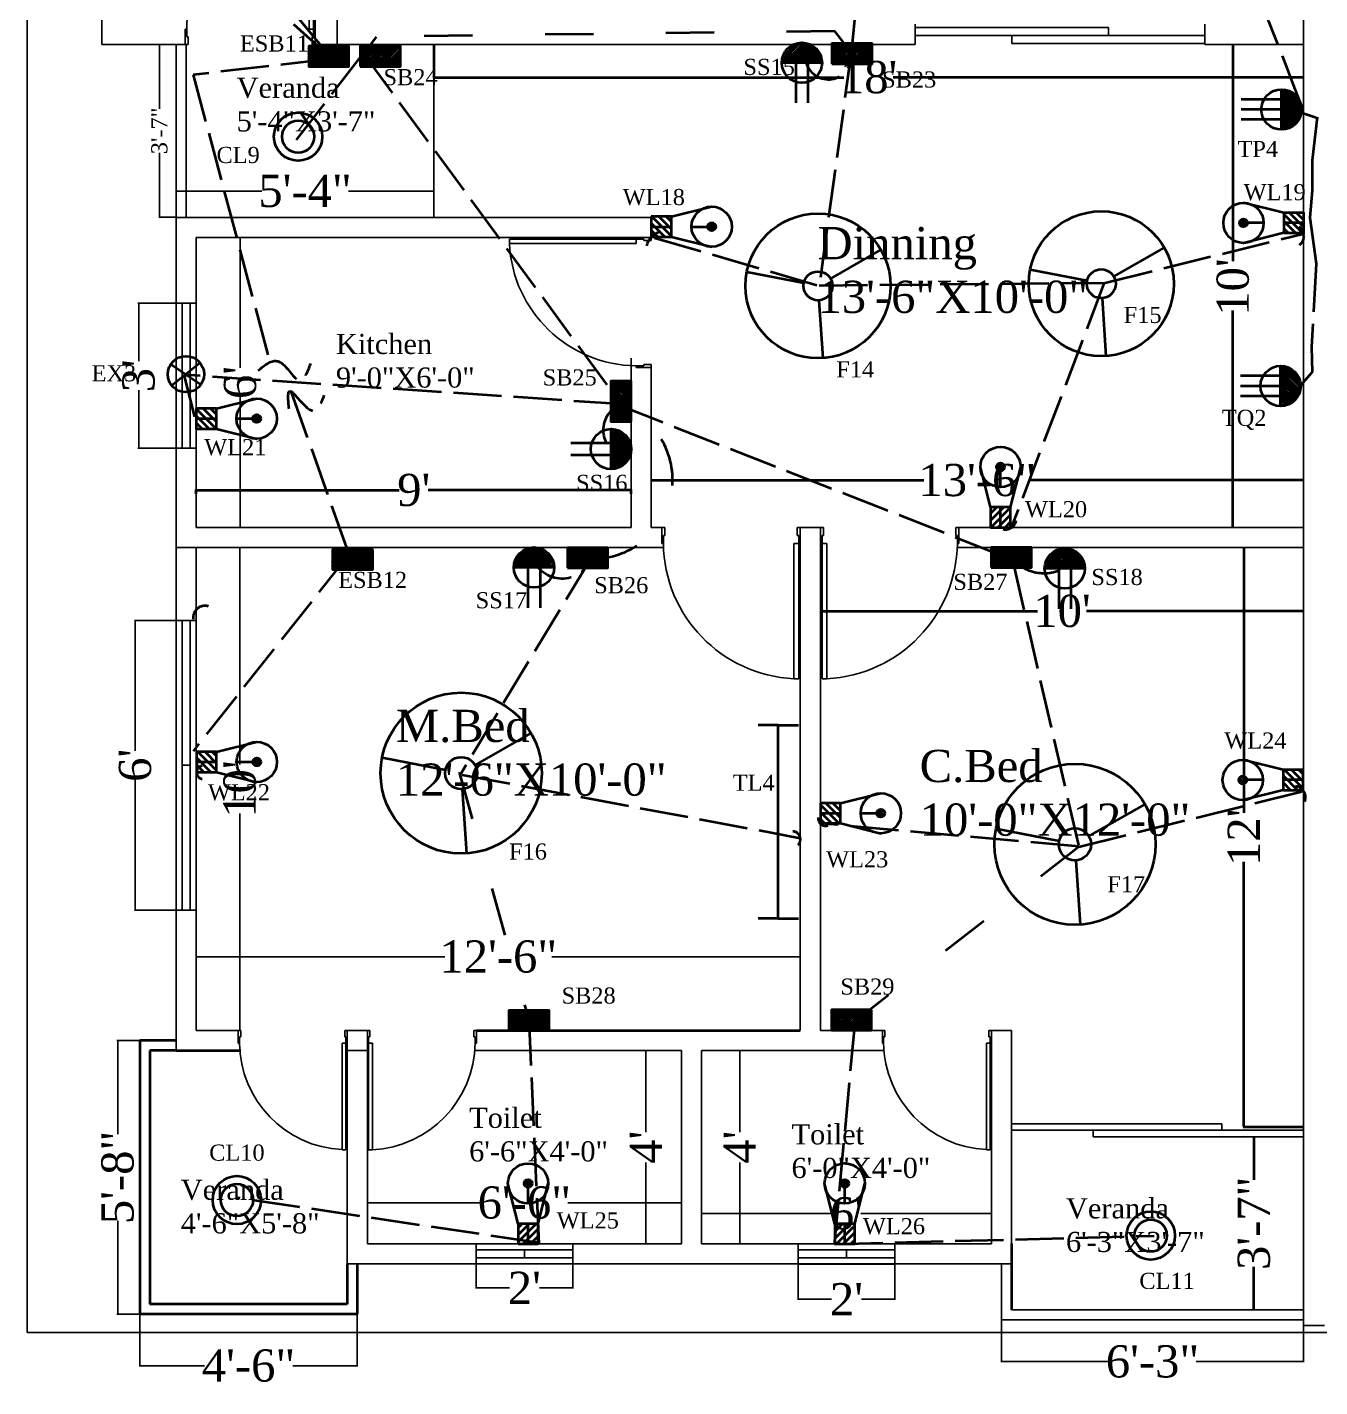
# Model space of a CAD drawing. Header units: inches. Extents: x -683 to 324, y -774 to 43.
# Drawn here: x -494.8 to -173.8, y -774.1 to -436.3 of the extents above; entities that cross this region are included whole.
import ezdxf

# ---------------------------------------------------------------- set-up
doc = ezdxf.new("R2010")
doc.units = ezdxf.units.IN
doc.header["$MEASUREMENT"] = 0
doc.linetypes.add('ACAD_ISO02W100', pattern=[15, 12, -3])
doc.linetypes.add('ACAD_ISO03W100', pattern=[30, 12, -18])
for name, color, linetype in [('Conduit', 118, 'ACAD_ISO02W100'), ('Dimention', 218, 'Continuous'), ('Door', 178, 'Continuous'), ('Emergency C', 50, 'ACAD_ISO02W100'), ('Fan', 109, 'Continuous'), ('Room Name', 10, 'Continuous'), ('SDB to SDB Conduit', 98, 'ACAD_ISO03W100'), ('sliding door', 6, 'Continuous'), ('Switch board', 182, 'Continuous'), ('Text', 38, 'Continuous'), ('veranda', 178, 'Continuous'), ('window', 78, 'Continuous')]:
    doc.layers.add(name, color=color, linetype=linetype)
doc.styles.get("Standard").update_dxf_attribs({"font": 'times.ttf', "height": 4})
doc.dimstyles.new('Copy of Horizontal', dxfattribs={"dimtxt": 0.18, "dimasz": 0.18, "dimexe": 0.18, "dimexo": 0.0625, "dimgap": 0.09, "dimtad": 0, "dimdec": 3, "dimzin": 0, "dimdsep": 46, "dimlunit": 4, "dimtxsty": 'Standard', "dimcen": 0.09, "dimadec": 0, "dimazin": 0, "dimtfac": 0.8, "dimtdec": 3, "dimtofl": 0, "dimtmove": 0, "dimatfit": 1, "dimfxl": 1, "dimtolj": 1, "dimtzin": 0, "dimarcsym": 0})
doc.dimstyles.new('Horizontal', dxfattribs={"dimtxt": 0.18, "dimasz": 0.18, "dimexe": 0.18, "dimexo": 0.0625, "dimgap": 0.09, "dimtad": 0, "dimdec": 3, "dimzin": 0, "dimdsep": 46, "dimlunit": 4, "dimtxsty": 'Standard', "dimcen": 0.09, "dimadec": 0, "dimazin": 0, "dimtfac": 0.8, "dimtdec": 3, "dimtofl": 0, "dimtmove": 0, "dimatfit": 3, "dimfxl": 1, "dimtolj": 1, "dimtzin": 0, "dimarcsym": 0})

# ---------------------------------------------------------------- blocks, each defined once
blk = doc.blocks.new('window 1')
at = {"layer": 'Door'}
for p, q in [((-0.5, 47), (-2, 47)), ((-2, 47), (-2, 5)), ((-0.5, 5), (-0.5, 47)), ((-43, 5), (-42.5, 5)), ((-43, 0), (-43, 5)), ((-42.5, 2.5), (-42.5, 5)), ((-2, 5), (0, 5)), ((-0.5, 2.5), (-0.5, 5)), ((0, 0), (0, 5)), ((-43, 0), (-42, 0)), ((-42.5, 2.5), (-42, 2.5)), ((-42, 0), (-42, 2.5)), ((-1, 2.5), (-0.5, 2.5)), ((-1, 0), (-1, 2.5)), ((-1, 0), (0, 0))]:
    blk.add_line(p, q, dxfattribs=at)
blk.add_arc((0.12, 4.43), 42.62, 92.846, 179.2373, dxfattribs=at)
blk = doc.blocks.new('A$C7D924392')
at = {"layer": 'sliding door'}
for p, q in [((0, 0), (0, 48.87)), ((0, 48.87), (1.5, 48.87)), ((1.5, 0), (1.5, 48.87)), ((0, 0), (1.5, 0))]:
    blk.add_line(p, q, dxfattribs=at)
blk = doc.blocks.new('sliding door')
at = {"layer": 'sliding door'}
for p, q in [((-3, -67.86), (-3, -18.99)), ((-3, -18.99), (-1.5, -18.99)), ((-1.5, -67.86), (-1.5, -18.99)), ((-3, -67.86), (-1.5, -67.86))]:
    blk.add_line(p, q, dxfattribs=at)
blk.add_blockref('A$C7D924392', (-1.5, -48.87), dxfattribs=at)
blk = doc.blocks.new('window 2')
at = {"layer": 'Door'}
for p, q in [((0.5, 5), (0.5, 47)), ((0.5, 47), (2, 47)), ((2, 47), (2, 5)), ((2, 5), (0, 5)), ((0, 0), (0, 5)), ((1, 0), (0, 0)), ((0.5, 2.5), (0.5, 5)), ((1, 2.5), (0.5, 2.5)), ((1, 0), (1, 2.5)), ((42.5, 2.5), (42, 2.5)), ((42, 0), (42, 2.5)), ((43, 0), (42, 0)), ((43, 5), (42.5, 5)), ((42.5, 2.5), (42.5, 5)), ((43, 0), (43, 5))]:
    blk.add_line(p, q, dxfattribs=at)
blk.add_arc((-0.12, 4.43), 42.62, 0.7627, 87.154, dxfattribs=at)
blk = doc.blocks.new('window')
at = {"layer": 'window'}
for p, q in [((-12, 5), (12, 5)), ((-12, 0), (-12, 5)), ((12, 5), (12, 0)), ((-12, 3.5), (12, 3.5)), ((0, 3.5), (0, 1.5)), ((12, 1.5), (-12, 1.5)), ((12, 0), (-12, 0))]:
    blk.add_line(p, q, dxfattribs=at)
blk = doc.blocks.new("6' sliding door")
at = {"layer": 'sliding door'}
for p, q in [((0, 0), (0, -72)), ((0, 0), (2, 0)), ((2, 0), (2, -48)), ((-2, -24), (-2, -72)), ((0, -24), (-2, -24)), ((0, -48), (2, -48)), ((0, -72), (-2, -72))]:
    blk.add_line(p, q, dxfattribs=at)
blk = doc.blocks.new('*D57')
at = {"layer": 'Defpoints', "color": 0, "lineweight": 40}
for p in [(-327.34, -732.87), (-255.34, -731), (-255.34, -732.87)]:
    blk.add_point(p, dxfattribs=at)
at = {"layer": 'Dimention', "color": 0, "lineweight": -2}
for p, q in [((-327.34, -732.81), (-327.34, -730.82)), ((-327.16, -731), (-294.94, -731)), ((-255.52, -731), (-287.74, -731)), ((-255.34, -732.81), (-255.34, -730.82))]:
    blk.add_line(p, q, dxfattribs=at)
at = {"layer": 'Dimention', "color": 0, "lineweight": 40}
for points in [[(-327.16, -730.97), (-327.16, -731.03), (-327.34, -731)], [(-255.52, -730.97), (-255.52, -731.03), (-255.34, -731)]]:
    blk.add_solid(points, dxfattribs=at)
at = {"layer": 'Dimention', "color": 0, "lineweight": 40, "insert": (-291.34, -731), "char_height": 8, "attachment_point": 5}
blk.add_mtext("\\A1;6'", dxfattribs=at)
blk = doc.blocks.new('*D58')
at = {"layer": 'Defpoints', "color": 0, "lineweight": 40}
for p in [(-321.08, -690.53), (-321.08, -738.53), (-317.86, -738.53)]:
    blk.add_point(p, dxfattribs=at)
at = {"layer": 'Dimention', "color": 0, "lineweight": -2}
for p, q in [((-321.01, -690.53), (-317.68, -690.53)), ((-317.86, -690.71), (-317.86, -710.76)), ((-317.86, -738.35), (-317.86, -718.29)), ((-321.01, -738.53), (-317.68, -738.53))]:
    blk.add_line(p, q, dxfattribs=at)
at = {"layer": 'Dimention', "color": 0, "lineweight": 40}
for points in [[(-317.89, -690.71), (-317.83, -690.71), (-317.86, -690.53)], [(-317.89, -738.35), (-317.83, -738.35), (-317.86, -738.53)]]:
    blk.add_solid(points, dxfattribs=at)
at = {"layer": 'Dimention', "color": 0, "lineweight": 40, "insert": (-317.86, -714.53), "char_height": 8, "attachment_point": 5, "rotation": 90}
blk.add_mtext("\\A1;4'", dxfattribs=at)
blk = doc.blocks.new('*D59')
at = {"layer": 'Defpoints', "color": 0, "lineweight": 40}
for p in [(-341.42, -690.53), (-341.42, -738.53), (-341.15, -738.53)]:
    blk.add_point(p, dxfattribs=at)
at = {"layer": 'Dimention', "color": 0, "lineweight": -2}
for p, q in [((-341.36, -690.53), (-340.97, -690.53)), ((-341.15, -690.71), (-341.15, -710.76)), ((-341.15, -738.35), (-341.15, -718.29)), ((-341.36, -738.53), (-340.97, -738.53))]:
    blk.add_line(p, q, dxfattribs=at)
at = {"layer": 'Dimention', "color": 0, "lineweight": 40}
for points in [[(-341.18, -690.71), (-341.12, -690.71), (-341.15, -690.53)], [(-341.18, -738.35), (-341.12, -738.35), (-341.15, -738.53)]]:
    blk.add_solid(points, dxfattribs=at)
at = {"layer": 'Dimention', "color": 0, "lineweight": 40, "insert": (-341.15, -714.53), "char_height": 8, "attachment_point": 5, "rotation": 90}
blk.add_mtext("\\A1;4'", dxfattribs=at)
blk = doc.blocks.new('*D60')
at = {"layer": 'Defpoints', "color": 0, "lineweight": 40}
for p in [(-332.34, -728.32), (-332.34, -728.32), (-410.34, -733.94)]:
    blk.add_point(p, dxfattribs=at)
at = {"layer": 'Dimention', "color": 0, "lineweight": -2}
for p, q in [((-410.34, -733.88), (-410.34, -728.14)), ((-410.16, -728.32), (-382.13, -728.32)), ((-332.52, -728.32), (-360.55, -728.32)), ((-332.34, -728.26), (-332.34, -728.14))]:
    blk.add_line(p, q, dxfattribs=at)
at = {"layer": 'Dimention', "color": 0, "lineweight": 40}
for points in [[(-410.16, -728.29), (-410.16, -728.35), (-410.34, -728.32)], [(-332.52, -728.29), (-332.52, -728.35), (-332.34, -728.32)]]:
    blk.add_solid(points, dxfattribs=at)
at = {"layer": 'Dimention', "color": 0, "lineweight": 40, "insert": (-371.34, -728.32), "char_height": 8, "attachment_point": 5}
blk.add_mtext('\\A1;6\'-6"', dxfattribs=at)
blk = doc.blocks.new('*D61')
at = {"layer": 'Defpoints', "color": 0, "lineweight": 40}
for p in [(-302.81, -667.2), (-452.81, -669.86), (-302.81, -669.86)]:
    blk.add_point(p, dxfattribs=at)
at = {"layer": 'Dimention', "color": 0, "lineweight": -2}
for p, q in [((-452.81, -669.8), (-452.81, -667.02)), ((-452.63, -667.2), (-391.12, -667.2)), ((-302.99, -667.2), (-364.51, -667.2)), ((-302.81, -669.8), (-302.81, -667.02))]:
    blk.add_line(p, q, dxfattribs=at)
at = {"layer": 'Dimention', "color": 0, "lineweight": 40}
for points in [[(-452.63, -667.17), (-452.63, -667.23), (-452.81, -667.2)], [(-302.99, -667.17), (-302.99, -667.23), (-302.81, -667.2)]]:
    blk.add_solid(points, dxfattribs=at)
at = {"layer": 'Dimention', "color": 0, "lineweight": 40, "insert": (-377.81, -667.2), "char_height": 8, "attachment_point": 5}
blk.add_mtext('\\A1;12\'-6"', dxfattribs=at)
blk = doc.blocks.new('*D62')
at = {"layer": 'Defpoints', "color": 0, "lineweight": 40}
for p in [(-439.61, -565.53), (-442.43, -685.53), (-442.03, -685.53)]:
    blk.add_point(p, dxfattribs=at)
at = {"layer": 'Dimention', "color": 0, "lineweight": -2}
for p, q in [((-439.67, -565.53), (-442.21, -565.53)), ((-442.03, -565.71), (-442.03, -619.41)), ((-442.03, -685.35), (-442.03, -631.64)), ((-442.37, -685.53), (-441.85, -685.53))]:
    blk.add_line(p, q, dxfattribs=at)
at = {"layer": 'Dimention', "color": 0, "lineweight": 40}
for points in [[(-442.06, -565.71), (-442, -565.71), (-442.03, -565.53)], [(-442.06, -685.35), (-442, -685.35), (-442.03, -685.53)]]:
    blk.add_solid(points, dxfattribs=at)
at = {"layer": 'Dimention', "color": 0, "lineweight": 40, "insert": (-442.03, -625.53), "char_height": 8, "attachment_point": 5, "rotation": 90}
blk.add_mtext("\\A1;10'", dxfattribs=at)
blk = doc.blocks.new('*D63')
at = {"layer": 'Defpoints', "color": 0, "lineweight": 40}
for p in [(-457.85, -583.64), (-468, -655.64), (-457.81, -655.64)]:
    blk.add_point(p, dxfattribs=at)
at = {"layer": 'Dimention', "color": 0, "lineweight": -2}
for p, q in [((-457.91, -583.64), (-468.18, -583.64)), ((-468, -583.82), (-468, -616.04)), ((-468, -655.46), (-468, -623.24)), ((-457.88, -655.64), (-468.18, -655.64))]:
    blk.add_line(p, q, dxfattribs=at)
at = {"layer": 'Dimention', "color": 0, "lineweight": 40}
for points in [[(-468.03, -583.82), (-467.97, -583.82), (-468, -583.64)], [(-468.03, -655.46), (-467.97, -655.46), (-468, -655.64)]]:
    blk.add_solid(points, dxfattribs=at)
at = {"layer": 'Dimention', "color": 0, "lineweight": 40, "insert": (-468, -619.64), "char_height": 8, "attachment_point": 5, "rotation": 90}
blk.add_mtext("\\A1;6'", dxfattribs=at)
blk = doc.blocks.new('*D64')
at = {"layer": 'Defpoints', "color": 0, "lineweight": 40}
for p in [(-438.92, -488.53), (-441.92, -560.53), (-438.92, -560.53)]:
    blk.add_point(p, dxfattribs=at)
at = {"layer": 'Dimention', "color": 0, "lineweight": -2}
for p, q in [((-438.98, -488.53), (-442.1, -488.53)), ((-441.92, -488.71), (-441.92, -520.92)), ((-441.92, -560.35), (-441.92, -528.13)), ((-438.98, -560.53), (-442.1, -560.53))]:
    blk.add_line(p, q, dxfattribs=at)
at = {"layer": 'Dimention', "color": 0, "lineweight": 40}
for points in [[(-441.95, -488.71), (-441.89, -488.71), (-441.92, -488.53)], [(-441.95, -560.35), (-441.89, -560.35), (-441.92, -560.53)]]:
    blk.add_solid(points, dxfattribs=at)
at = {"layer": 'Dimention', "color": 0, "lineweight": 40, "insert": (-441.92, -524.53), "char_height": 8, "attachment_point": 5, "rotation": 90}
blk.add_mtext("\\A1;6'", dxfattribs=at)
blk = doc.blocks.new('*D65')
at = {"layer": 'Defpoints', "color": 0, "lineweight": 40}
for p in [(-457.81, -504.85), (-467.13, -540.85), (-457.81, -540.85)]:
    blk.add_point(p, dxfattribs=at)
at = {"layer": 'Dimention', "color": 0, "lineweight": -2}
for p, q in [((-457.88, -504.85), (-467.31, -504.85)), ((-467.13, -505.03), (-467.13, -519.24)), ((-467.13, -540.67), (-467.13, -526.47)), ((-457.88, -540.85), (-467.31, -540.85))]:
    blk.add_line(p, q, dxfattribs=at)
at = {"layer": 'Dimention', "color": 0, "lineweight": 40}
for points in [[(-467.16, -505.03), (-467.1, -505.03), (-467.13, -504.85)], [(-467.16, -540.67), (-467.1, -540.67), (-467.13, -540.85)]]:
    blk.add_solid(points, dxfattribs=at)
at = {"layer": 'Dimention', "color": 0, "lineweight": 40, "insert": (-467.13, -522.85), "char_height": 8, "attachment_point": 5, "rotation": 90}
blk.add_mtext("\\A1;3'", dxfattribs=at)
blk = doc.blocks.new('*D72')
at = {"layer": 'Defpoints', "color": 0, "lineweight": 40}
for p in [(-252.84, -757.42), (-177.81, -757.42), (-177.81, -767.79)]:
    blk.add_point(p, dxfattribs=at)
at = {"layer": 'Dimention', "color": 0, "lineweight": -2}
for p, q in [((-252.84, -757.49), (-252.84, -767.97)), ((-177.81, -757.49), (-177.81, -767.97)), ((-252.66, -767.79), (-226.12, -767.79)), ((-177.99, -767.79), (-204.53, -767.79))]:
    blk.add_line(p, q, dxfattribs=at)
at = {"layer": 'Dimention', "color": 0, "lineweight": 40}
for points in [[(-252.66, -767.76), (-252.66, -767.82), (-252.84, -767.79)], [(-177.99, -767.76), (-177.99, -767.82), (-177.81, -767.79)]]:
    blk.add_solid(points, dxfattribs=at)
at = {"layer": 'Dimention', "color": 0, "lineweight": 40, "insert": (-215.33, -767.79), "char_height": 8, "attachment_point": 5}
blk.add_mtext('\\A1;6\'-3"', dxfattribs=at)
blk = doc.blocks.new('*D75')
at = {"layer": 'Defpoints', "color": 0, "lineweight": 40}
for p in [(-393.81, -476.98), (-457.81, -483.53), (-393.81, -483.53)]:
    blk.add_point(p, dxfattribs=at)
at = {"layer": 'Dimention', "color": 0, "lineweight": -2}
for p, q in [((-457.81, -483.46), (-457.81, -476.8)), ((-457.63, -476.98), (-436.58, -476.98)), ((-393.99, -476.98), (-415.05, -476.98)), ((-393.81, -483.46), (-393.81, -476.8))]:
    blk.add_line(p, q, dxfattribs=at)
at = {"layer": 'Dimention', "color": 0, "lineweight": 40}
for points in [[(-457.63, -476.95), (-457.63, -477.01), (-457.81, -476.98)], [(-393.99, -476.95), (-393.99, -477.01), (-393.81, -476.98)]]:
    blk.add_solid(points, dxfattribs=at)
at = {"layer": 'Dimention', "color": 0, "lineweight": 40, "insert": (-425.81, -476.98), "char_height": 8, "attachment_point": 5}
blk.add_mtext('\\A1;5\'-4"', dxfattribs=at)
blk = doc.blocks.new('*D79')
at = {"layer": 'Defpoints', "color": 0, "lineweight": 40}
for p in [(-466.84, -688.03), (-472.34, -756.03), (-466.84, -756.03)]:
    blk.add_point(p, dxfattribs=at)
at = {"layer": 'Dimention', "color": 0, "lineweight": -2}
for p, q in [((-466.9, -688.03), (-472.52, -688.03)), ((-472.34, -688.21), (-472.34, -711.26)), ((-472.34, -755.85), (-472.34, -732.79)), ((-466.9, -756.03), (-472.52, -756.03))]:
    blk.add_line(p, q, dxfattribs=at)
at = {"layer": 'Dimention', "color": 0, "lineweight": 40}
for points in [[(-472.37, -688.21), (-472.31, -688.21), (-472.34, -688.03)], [(-472.37, -755.85), (-472.31, -755.85), (-472.34, -756.03)]]:
    blk.add_solid(points, dxfattribs=at)
at = {"layer": 'Dimention', "color": 0, "lineweight": 40, "insert": (-472.34, -722.03), "char_height": 8, "attachment_point": 5, "rotation": 90}
blk.add_mtext('\\A1;5\'-8"', dxfattribs=at)
blk = doc.blocks.new('*D80')
at = {"layer": 'Defpoints', "color": 0, "lineweight": 40}
for p in [(-466.84, -756.03), (-412.84, -756.03), (-412.84, -768.81)]:
    blk.add_point(p, dxfattribs=at)
at = {"layer": 'Dimention', "color": 0, "lineweight": -2}
for p, q in [((-466.84, -756.09), (-466.84, -768.99)), ((-412.84, -756.09), (-412.84, -768.99)), ((-466.66, -768.81), (-450.79, -768.81)), ((-413.02, -768.81), (-428.88, -768.81))]:
    blk.add_line(p, q, dxfattribs=at)
at = {"layer": 'Dimention', "color": 0, "lineweight": 40}
for points in [[(-466.66, -768.78), (-466.66, -768.84), (-466.84, -768.81)], [(-413.02, -768.78), (-413.02, -768.84), (-412.84, -768.81)]]:
    blk.add_solid(points, dxfattribs=at)
at = {"layer": 'Dimention', "color": 0, "lineweight": 40, "insert": (-439.84, -768.81), "char_height": 8, "attachment_point": 5}
blk.add_mtext('\\A1;4\'-6"', dxfattribs=at)
blk = doc.blocks.new('*D81')
at = {"layer": 'Defpoints', "color": 0, "lineweight": 40}
for p in [(-383.34, -743.53), (-359.34, -743.53), (-359.34, -749.46)]:
    blk.add_point(p, dxfattribs=at)
at = {"layer": 'Dimention', "color": 0, "lineweight": -2}
for p, q in [((-383.34, -743.59), (-383.34, -749.64)), ((-359.34, -743.59), (-359.34, -749.64)), ((-383.16, -749.46), (-375.07, -749.46)), ((-359.52, -749.46), (-367.61, -749.46))]:
    blk.add_line(p, q, dxfattribs=at)
at = {"layer": 'Dimention', "color": 0, "lineweight": 40}
for points in [[(-383.16, -749.43), (-383.16, -749.49), (-383.34, -749.46)], [(-359.52, -749.43), (-359.52, -749.49), (-359.34, -749.46)]]:
    blk.add_solid(points, dxfattribs=at)
at = {"layer": 'Dimention', "color": 0, "lineweight": 40, "insert": (-371.34, -749.46), "char_height": 8, "attachment_point": 5}
blk.add_mtext("\\A1;2'", dxfattribs=at)
blk = doc.blocks.new('*D82')
at = {"layer": 'Defpoints', "color": 0, "lineweight": 40}
for p in [(-303.34, -743.53), (-279.34, -743.54), (-279.34, -752.29)]:
    blk.add_point(p, dxfattribs=at)
at = {"layer": 'Dimention', "color": 0, "lineweight": -2}
for p, q in [((-303.34, -743.59), (-303.34, -752.47)), ((-279.34, -743.61), (-279.34, -752.47)), ((-303.16, -752.29), (-295.07, -752.29)), ((-279.52, -752.29), (-287.61, -752.29))]:
    blk.add_line(p, q, dxfattribs=at)
at = {"layer": 'Dimention', "color": 0, "lineweight": 40}
for points in [[(-303.16, -752.26), (-303.16, -752.32), (-303.34, -752.29)], [(-279.52, -752.26), (-279.52, -752.32), (-279.34, -752.29)]]:
    blk.add_solid(points, dxfattribs=at)
at = {"layer": 'Dimention', "color": 0, "lineweight": 40, "insert": (-291.34, -752.29), "char_height": 8, "attachment_point": 5}
blk.add_mtext("\\A1;2'", dxfattribs=at)
blk = doc.blocks.new('*D85')
at = {"layer": 'Defpoints', "color": 0, "lineweight": 40}
for p in [(-457.81, -440.53), (-461.98, -483.46), (-457.81, -483.46)]:
    blk.add_point(p, dxfattribs=at)
at = {"layer": 'Dimention', "color": 0, "lineweight": -2}
for p, q in [((-457.88, -440.53), (-462.16, -440.53)), ((-461.98, -440.71), (-461.98, -456.55)), ((-461.98, -483.28), (-461.98, -467.44)), ((-457.88, -483.46), (-462.16, -483.46))]:
    blk.add_line(p, q, dxfattribs=at)
at = {"layer": 'Dimention', "color": 0, "lineweight": 40}
for points in [[(-462.01, -440.71), (-461.95, -440.71), (-461.98, -440.53)], [(-462.01, -483.28), (-461.95, -483.28), (-461.98, -483.46)]]:
    blk.add_solid(points, dxfattribs=at)
at = {"layer": 'Dimention', "color": 0, "lineweight": 40, "insert": (-461.98, -462), "char_height": 4, "attachment_point": 5, "rotation": 90}
blk.add_mtext('\\A1;3\'-7"', dxfattribs=at)
blk = doc.blocks.new('Fan')
at = {"layer": 'Fan', "lineweight": 40}
for p, q in [((1.74, 0.99), (8.69, 4.96)), ((-1.96, 0.38), (-9.82, 1.9)), ((0.13, -2), (0.65, -9.98))]:
    blk.add_line(p, q, dxfattribs=at)
for radius in [10, 2]:
    blk.add_circle((0, 0), radius, dxfattribs=at)
blk = doc.blocks.new('CL')
at = {"layer": 'Switch board', "lineweight": 40}
for radius in [6, 4]:
    blk.add_circle((0, 0), radius, dxfattribs=at)
blk = doc.blocks.new('WL')
at = {"layer": 'Switch board', "lineweight": 40}
h = blk.add_hatch(dxfattribs=at)
h.set_pattern_fill('ANSI31', color=256, scale=5, style=0)
h.set_pattern_definition([(45, (-235.11827, 115.6762), (-0.4419417, 0.4419417), [])])
h.paths.add_polyline_path([(1, 15, 1), (-1, 15, 1)])
h = blk.add_hatch(dxfattribs=at)
h.set_pattern_fill('ANSI31', color=256, scale=10, style=0)
h.set_pattern_definition([(45, (-235.1183, 115.6762), (-0.8838835, 0.8838835), [])])
h.paths.add_polyline_path([(0, 5), (-2.5, 5), (-2.5, 0), (0, 0)])
h.paths.add_polyline_path([(0, 0), (2.5, 0), (2.5, 5), (0, 5)])
for p, q in [((-2.5, 5), (-5, 15)), ((0, 10), (0, 15)), ((2.5, 5), (5, 15)), ((0, 0), (0, 5))]:
    blk.add_line(p, q, dxfattribs=at)
blk.add_lwpolyline([(-2.5, 0), (2.5, 0), (2.5, 5), (-2.5, 5)], close=True, dxfattribs=at)
for radius in [5, 1]:
    blk.add_circle((0, 15), radius, dxfattribs=at)
blk = doc.blocks.new('TL')
at = {"layer": 'Switch board', "lineweight": 40}
for p, q in [((-24, 0), (-24, 5)), ((24, 0), (24, 5)), ((-24, 0), (24, 0)), ((-24, 0), (-24, -5)), ((24, 0), (24, -5))]:
    blk.add_line(p, q, dxfattribs=at)
blk = doc.blocks.new('SB')
at = {"layer": 'Switch board', "lineweight": 40}
h = blk.add_hatch(dxfattribs=at)
h.set_pattern_fill('ANSI31', color=256, scale=5, style=0)
h.set_pattern_definition([(45, (-224.795, 3.29954), (-0.4419417, 0.4419417), [])])
h.paths.add_polyline_path([(5, 0), (5, 5), (-5, 5), (-5, 0)])
blk.add_lwpolyline([(-5, 0), (5, 0), (5, 5), (-5, 5)], close=True, dxfattribs=at)
blk = doc.blocks.new('2 pin')
at = {"layer": 'Switch board', "lineweight": 40}
h = blk.add_hatch(dxfattribs=at)
h.set_pattern_fill('ANSI31', color=256, scale=5, style=0)
h.set_pattern_definition([(45, (-254.6713, 8.2058), (-0.4419417, 0.4419417), [])])
h.paths.add_polyline_path([(5, 5), (-5, 5, 1)])
for p, q in [((-1.5, 5), (-1.5, 15)), ((1.5, 5), (1.5, 15)), ((-5, 5), (5, 5))]:
    blk.add_line(p, q, dxfattribs=at)
blk.add_circle((0, 5), 5, dxfattribs=at)
blk = doc.blocks.new('EXF')
at = {"layer": 'Switch board', "lineweight": 40}
for p, q in [((-4.96, 3.37), (4.96, -3.37)), ((4.69, 3.74), (-4.69, -3.74))]:
    blk.add_line(p, q, dxfattribs=at)
blk.add_circle((0, 0), 6, dxfattribs=at)
blk = doc.blocks.new('ESB')
at = {"layer": 'Switch board', "lineweight": 40}
h = blk.add_hatch(dxfattribs=at)
h.set_pattern_fill('ANSI33', color=256, style=0)
h.set_pattern_definition([(45, (320.91762, 69.20733), (-0.1767767, 0.1767767), []), (45, (321.0944, 69.20733), (-0.1767767, 0.1767767), [0.125, -0.0625])])
h.paths.add_polyline_path([(0.01, -5.06), (5.01, -5.06), (5.01, 4.94), (0.01, 4.94)])
blk.add_line((4.99, -0.12), (0.05, -0.09), dxfattribs=at)
at = {"layer": 'Switch board', "lineweight": 40, "rotation": 90}
blk.add_blockref('SB', (5.01, -0.06), dxfattribs=at)
blk = doc.blocks.new('3 pin')
at = {"layer": 'Switch board', "lineweight": 40}
h = blk.add_hatch(dxfattribs=at)
h.set_pattern_fill('ANSI31', color=256, scale=5, style=0)
h.set_pattern_definition([(45, (-257.0965, 5.305), (-0.4419417, 0.4419417), [])])
h.paths.add_polyline_path([(5, 5), (-5, 5, 1)])
for p, q in [((-2.5, 5), (-2.5, 15)), ((0, 5), (0, 15)), ((2.5, 5), (2.5, 15)), ((-5, 5), (5, 5))]:
    blk.add_line(p, q, dxfattribs=at)
blk.add_circle((0, 5), 5, dxfattribs=at)

msp = doc.modelspace()

# ---------------------------------------------------------------- linework, layer by layer
for p, q in [((-494.8144, 43.4733), (-494.8144, -760.5267)), ((-476.3144, -360.5896), (-476.3144, -440.5267)), ((-417.8144, -360.5896), (-417.8144, -440.5267)), ((-423.3144, -365.4646), (-423.3144, -440.5267)), ((-274.297, -435.5267), (-274.297, -440.5267)), ((-202.3006, -435.5267), (-202.3006, -440.5267)), ((-461.8144, -440.5267), (-476.3144, -440.5267)), ((-461.8144, -440.5267), (-454.8144, -440.5267)), ((-423.3144, -440.5267), (-274.297, -440.5267)), ((-202.3006, -440.5267), (-177.8144, -440.5267)), ((-457.8144, -483.5267), (-339.8144, -483.5267)), ((-457.8144, -483.5267), (-457.8144, -560.5267)), ((-339.8144, -488.5267), (-339.8144, -483.5267)), ((-452.8144, -560.5267), (-452.8144, -488.5267)), ((-452.8144, -488.5267), (-344.8144, -488.5267)), ((-344.8144, -488.5267), (-339.8144, -488.5267)), ((-344.8144, -521.6106), (-344.8144, -518.5019)), ((-344.8144, -560.5267), (-344.8144, -521.6106)), ((-339.8144, -521.2767), (-339.8144, -520.7767)), ((-339.8144, -560.5267), (-339.8144, -521.2767)), ((-457.8144, -565.5267), (-457.8144, -560.5267)), ((-452.8144, -560.5267), (-344.8144, -560.5267)), ((-339.8144, -560.5267), (-336.4249, -560.5267)), ((-303.6146, -560.5267), (-297.0141, -560.5267)), ((-302.8144, -565.5267), (-302.8144, -560.5267)), ((-297.8144, -565.5267), (-297.8144, -560.5267)), ((-264.2039, -560.5267), (-177.8144, -560.5267)), ((-457.8144, -565.5267), (-336.7971, -565.5267)), ((-457.8144, -690.5267), (-457.8144, -565.5267)), ((-452.8144, -685.5267), (-452.8144, -565.5267)), ((-302.8144, -685.5267), (-302.8144, -565.5267)), ((-297.8144, -685.5267), (-297.8144, -565.5267)), ((-263.8317, -565.5267), (-177.8144, -565.5267)), ((-452.8144, -685.5267), (-441.7977, -685.5267)), ((-415.9677, -685.5267), (-410.3377, -685.5267)), ((-415.3377, -690.5267), (-415.3377, -685.5267)), ((-410.3377, -685.5267), (-410.3377, -738.5267)), ((-297.8144, -685.5267), (-282.4277, -685.5267)), ((-255.3377, -685.5267), (-255.3377, -738.5267)), ((-255.3377, -685.5267), (-250.3377, -685.5267)), ((-250.3377, -685.5267), (-250.3377, -738.4718)), ((-415.3377, -690.5267), (-415.3377, -743.5267)), ((-415.3377, -690.5267), (-410.3377, -690.5267)), ((-383.6493, -690.5267), (-332.3377, -690.5267)), ((-332.3377, -690.5267), (-332.3377, -738.5267)), ((-327.3377, -690.5267), (-327.3377, -738.5267)), ((-327.3377, -690.5267), (-282.0242, -690.5267)), ((-410.3377, -738.5267), (-332.3377, -738.5267)), ((-327.3377, -738.5267), (-255.3377, -738.5267)), ((-415.3377, -743.5267), (-250.3377, -743.5267)), ((-178.0074, -758.8289), (-172.6388, -758.8289)), ((-494.8144, -760.5267), (141.1856, -760.5267))]:
    msp.add_line(p, q)
at = {"color": 1}
msp.add_line((-177.8144, -757.4861), (-177.8762, -292.5267), dxfattribs=at)
at = {"lineweight": 40}
for p, q in [((-457.8144, -690.5267), (-441.7977, -690.5267)), ((-250.3377, -738.4718), (-250.3377, -743.5267))]:
    msp.add_line(p, q, dxfattribs=at)
at = {"layer": 'Conduit', "lineweight": 40}
for p, q in [((-275.8937, -296.6705), (-290.086, -441.9526)), ((-408.1359, -438.6099), (-411.7891, -443.6265)), ((-290.3196, -442.2583), (-294.2012, -437.2417)), ((-290.086, -441.9526), (-298.0867, -500.3908)), ((-411.8848, -443.3917), (-428.0454, -464.2784)), ((-411.2765, -442.8635), (-347.5735, -529.5861)), ((-174.7188, -458.7388), (-182.0585, -456.328)), ((-174.4468, -458.6325), (-175.6739, -469.2576)), ((-175.6739, -469.2576), (-175.6739, -476.8178)), ((-176.2875, -483.5606), (-174.6513, -495.003)), ((-298.7178, -500.3908), (-339.7848, -488.422)), ((-227.097, -499.7606), (-177.5619, -487.4717)), ((-174.6513, -495.003), (-175.8784, -515.6403)), ((-298.0867, -500.3908), (-227.097, -499.7606)), ((-227.4055, -499.9533), (-250.4118, -560.5795)), ((-347.0582, -529.9301), (-455.9383, -522.6392)), ((-455.9383, -522.6392), (-453.2267, -533.0548)), ((-175.6739, -521.9745), (-181.605, -528.7173)), ((-348.1038, -530.0361), (-249.6212, -568.6957)), ((-354.788, -568.1734), (-387.1493, -621.776)), ((-249.9627, -569.32), (-233.6397, -639.8344)), ((-386.7787, -621.9684), (-302.8185, -637.7147)), ((-233.6042, -639.8861), (-177.8995, -626.06)), ((-233.6397, -639.8344), (-297.8347, -634.0578)), ((-370.2202, -682.2462), (-367.7794, -738.5495)), ((-289.2798, -683.6286), (-294.3641, -738.6735)), ((-367.739, -738.3039), (-442.8822, -727.0601)), ((-294.3462, -738.5897), (-214.9478, -736.5444))]:
    msp.add_line(p, q, dxfattribs=at)
for centre, radius, start, end in [((-813.6139, -689.9159), 677.0435, 20.3369402, 31.953136), ((-295.8454, -443.5067), 5.7139, 178.505748, 338.903021), ((-180.4511, -488.1174), 2.7417, 305.832406, 56.582868), ((-336.418, -491.6902), 4.7201, 104.500393, 166.69833), ((-344.8011, -536.3793), 6.9626, 110.130253, 234.349751), ((-251.8861, -558.3003), 2.7604, 259.127604, 348.455847), ((-361.9282, -565.2704), 7.9347, 199.474007, 336.913207), ((-242.2786, -561.4172), 10.4851, 224.53457, 309.932197), ((-450.6751, -582.9639), 2.9363, 72.159431, 187.242588), ((-451.0852, -621.3998), 1.6624, 98.362774, 259.430878), ((-180.1289, -627.661), 2.8193, 339.772164, 84.418734), ((-296.5133, -632.7743), 1.8995, 174.586802, 289.416343), ((-304.7217, -638.0173), 1.9504, 313.960632, 87.276614)]:
    msp.add_arc(centre, radius, start, end, dxfattribs=at)
at = {"layer": 'Dimention', "lineweight": 40}
for p, q in [((-393.8144, -440.5892), (-393.8144, -448.8911)), ((-195.3569, -440.7067), (-195.3569, -494.4093)), ((-393.6344, -448.7111), (-291.963, -448.7111)), ((-178.0569, -448.7111), (-279.7282, -448.7111)), ((-195.3569, -560.3467), (-195.3569, -506.6441)), ((-339.6344, -548.8109), (-272.1526, -548.8109)), ((-178.0569, -548.8109), (-245.5386, -548.8109)), ((-452.8144, -552.2092), (-452.8144, -551.095)), ((-452.6344, -551.275), (-402.4372, -551.275)), ((-344.9944, -551.275), (-395.1916, -551.275)), ((-344.8144, -552.2092), (-344.8144, -551.095)), ((-192.6769, -565.7067), (-192.6769, -631.4093)), ((-297.6344, -581.3313), (-243.9318, -581.3313)), ((-177.9944, -581.3313), (-231.697, -581.3313)), ((-192.6769, -709.3467), (-192.6769, -643.6441)), ((-177.8769, -709.5267), (-192.8569, -709.5267)), ((-190.1321, -712.1036), (-190.1321, -722.6169)), ((-412.8377, -743.5267), (-412.8377, -756.0267)), ((-412.8377, -743.5267), (-412.8377, -756.0267)), ((-190.1321, -754.7436), (-190.1321, -744.2302))]:
    msp.add_line(p, q, dxfattribs=at)
for points in [[(-195.3869, -440.7067), (-195.3269, -440.7067), (-195.3569, -440.5267)], [(-393.6344, -448.6811), (-393.6344, -448.7411), (-393.8144, -448.7111)], [(-178.0569, -448.6811), (-178.0569, -448.7411), (-177.8769, -448.7111)], [(-339.6344, -548.7809), (-339.6344, -548.8409), (-339.8144, -548.8109)], [(-178.0569, -548.7809), (-178.0569, -548.8409), (-177.8769, -548.8109)], [(-452.6344, -551.245), (-452.6344, -551.305), (-452.8144, -551.275)], [(-344.9944, -551.245), (-344.9944, -551.305), (-344.8144, -551.275)], [(-195.3869, -560.3467), (-195.3269, -560.3467), (-195.3569, -560.5267)], [(-204.2586, -565.7067), (-204.1986, -565.7067), (-204.2286, -565.5267)], [(-192.7069, -565.7067), (-192.6469, -565.7067), (-192.6769, -565.5267)], [(-297.6344, -581.3013), (-297.6344, -581.3613), (-297.8144, -581.3313)], [(-177.9944, -581.3013), (-177.9944, -581.3613), (-177.8144, -581.3313)], [(-192.7069, -709.3467), (-192.6469, -709.3467), (-192.6769, -709.5267)], [(-190.1621, -712.1036), (-190.1021, -712.1036), (-190.1321, -711.9236)], [(-190.1621, -754.7436), (-190.1021, -754.7436), (-190.1321, -754.9236)]]:
    msp.add_solid(points, dxfattribs=at)
at = {"layer": 'Emergency C', "lineweight": 40}
for p, q in [((-465.4433, -387.2979), (-419.6341, -443.5941)), ((-419.6341, -443.5941), (-470.7183, -398.1135)), ((-419.8833, -444.2208), (-453.6084, -448.0866)), ((-453.6084, -448.0866), (-434.5344, -519.6032)), ((-429.2829, -526.9208), (-414.9083, -567.2352)), ((-414.9083, -567.2352), (-453.6092, -616.1094))]:
    msp.add_line(p, q, dxfattribs=at)
for points in [[(-437.4489, -521.5357), (-432.4791, -519.2694), (-426.9691, -524.0178), (-424.3761, -519.809)], [(-429.7781, -531.0325), (-429.67, -526.7158), (-423.7279, -531.5721), (-421.0269, -527.6871)]]:
    msp.add_spline(points, degree=3, dxfattribs=at)
at = {"layer": 'SDB to SDB Conduit', "lineweight": 40}
for p, q in [((-294.2012, -437.2417), (-408.1359, -438.6099)), ((-175.6739, -476.8178), (-176.2875, -483.5606)), ((-175.8784, -515.6403), (-175.6739, -521.9745)), ((-387.544, -621.3819), (-370.1794, -683.2614)), ((-233.6042, -639.8861), (-289.4414, -683.432))]:
    msp.add_line(p, q, dxfattribs=at)
msp.add_arc((-354.0376, -548.7293), 19.5114, 267.806147, 69.363777, dxfattribs=at)
at = {"layer": 'sliding door', "color": 0, "lineweight": 40}
msp.add_line((-383.2477, -685.5505), (-302.8144, -685.5267), dxfattribs=at)
at = {"layer": 'veranda'}
for p, q in [((-457.8144, -483.5267), (-457.8144, -440.5267)), ((-455.3144, -483.5267), (-455.3144, -440.5267)), ((-455.3144, -483.5267), (-455.3144, -440.5267)), ((-455.3144, -483.5267), (-455.3144, -440.5267)), ((-393.8144, -483.5267), (-393.8144, -440.5267)), ((-252.8377, -743.5267), (-252.8377, -757.4236)), ((-177.8144, -754.9236), (-250.3377, -754.9236)), ((-177.8144, -757.4236), (-252.8377, -757.4236))]:
    msp.add_line(p, q, dxfattribs=at)
at = {"layer": 'veranda', "lineweight": 40}
for p, q in [((-457.8144, -688.0267), (-466.8377, -688.0267)), ((-466.8377, -688.0267), (-466.8377, -756.0267)), ((-457.8144, -690.5267), (-464.3377, -690.5267)), ((-464.3377, -690.5267), (-464.3377, -753.5267)), ((-415.3377, -743.5267), (-415.3377, -753.5267)), ((-412.8377, -743.5267), (-412.8377, -756.0267)), ((-412.8377, -756.0267), (-466.8377, -756.0267)), ((-415.3377, -753.5267), (-464.3377, -753.5267))]:
    msp.add_line(p, q, dxfattribs=at)
at = {"layer": 'veranda', "color": 0, "lineweight": 40}
msp.add_line((-250.3377, -743.5267), (-250.3377, -754.9236), dxfattribs=at)

# ---------------------------------------------------------------- block references
at = {"xscale": 0.75, "yscale": 0.75}
msp.add_blockref('window 1', (-423.3144, -440.5267), dxfattribs=at)
at = {"xscale": 0.75, "yscale": 0.75, "rotation": 90}
msp.add_blockref('window 1', (-339.8144, -488.5267), dxfattribs=at)
for name, p, xscale, yscale, zscale, rotation in [('window 1', (-302.8144, -560.5267), -0.8002500000000055, 0.8002499999999984, 1.067, 180), ('window 1', (-297.8144, -560.5267), 0.8002500000000019, 0.8002499999999984, 1.067, 180), ('window 2', (-415.3377, -685.5267), 0.6299999999999883, 0.6300000000000381, 0.9, 180), ('window 2', (-410.3377, -685.5505), -0.6299999999999955, 0.6299999999999955, 0.9, 180), ('window 2', (-255.3377, -685.5267), 0.6299999999999955, 0.6299999999999955, 0.9, 180), ('sliding door', (-177.8144, -711.9236), 1.068772319999994, 1.068772319999994, 1.06877232, 270)]:
    msp.add_blockref(name, p, dxfattribs=dict(xscale=xscale, yscale=yscale, zscale=zscale, rotation=rotation))
at = {"layer": 'Dimention', "lineweight": 40}
for p in [(-371.3377, -743.5324), (-291.3377, -743.5441)]:
    msp.add_blockref('window', p, dxfattribs=at)
at = {"layer": 'Emergency C', "lineweight": 40, "rotation": 90}
for p in [(-419.9673, -445.9894), (-414.0457, -571.0076)]:
    msp.add_blockref('ESB', p, dxfattribs=at)
at = {"layer": 'Fan', "lineweight": 40, "xscale": 1.800000000000011, "zscale": 0.9}
for p, yscale in [((-298.414, -500.5231), 1.799999999999955), ((-228.0565, -499.9907), 1.800000000000011)]:
    msp.add_blockref('Fan', p, dxfattribs=dict(at, yscale=yscale))
at = {"layer": 'Fan', "lineweight": 40, "xscale": 2, "yscale": 2}
for p in [(-387.0332, -621.5821), (-234.6054, -639.2635)]:
    msp.add_blockref('Fan', p, dxfattribs=at)
at = {"layer": 'SDB to SDB Conduit', "lineweight": 40, "rotation": 90}
for p in [(-178.3193, -456.7092), (-178.523, -525.4054)]:
    msp.add_blockref('3 pin', p, dxfattribs=at)
at = {"layer": 'sliding door', "rotation": 90}
msp.add_blockref("6' sliding door", (-274.3, -438.3089), dxfattribs=at)
at = {"layer": 'Switch board', "lineweight": 40}
for name, p in [('SB', (-407.1235, -445.9894)), ('SB', (-289.9635, -445.3189)), ('CL', (-427.5299, -463.4505)), ('WL', (-253.0768, -560.5267)), ('SB', (-355.5901, -570.6171)), ('SB', (-250.4103, -570.4994)), ('SB', (-370.1674, -685.5481)), ('WL', (-370.4116, -738.5324)), ('WL', (-291.7626, -738.5267)), ('CL', (-442.7312, -727.6578)), ('CL', (-215.7712, -736.4778))]:
    msp.add_blockref(name, p, dxfattribs=at)
for name, p, rotation in [('2 pin', (-302.4122, -440.0825), 180), ('WL', (-339.8144, -485.8189), 270), ('WL', (-177.7405, -484.8847), 90), ('SB', (-344.8462, -529.1978), 90), ('WL', (-452.8144, -533.505), 270), ('2 pin', (-344.8144, -541.0687), 90), ('2 pin', (-368.9564, -565.483), 180), ('2 pin', (-237.1317, -565.7259), 180), ('TL', (-308.2962, -633.6636), 90), ('WL', (-452.7931, -618.8092), 270), ('WL', (-177.9254, -623.2866), 90), ('WL', (-297.8144, -631.5477), 270), ('SB', (-290.0992, -680.414), 180)]:
    msp.add_blockref(name, p, dxfattribs=dict(at, rotation=rotation))
at = {"layer": 'Switch board', "lineweight": 40, "xscale": 0.75, "yscale": 0.75, "zscale": 0.75}
msp.add_blockref('EXF', (-455.3855, -522.4714), dxfattribs=at)
at = {"layer": 'window', "rotation": 90}
for p, xscale in [((-452.8129, -522.8541), 1.5), ((-452.8502, -619.6381), 3)]:
    msp.add_blockref('window', p, dxfattribs=dict(at, xscale=xscale))

# ---------------------------------------------------------------- texts
at = {"layer": 'Dimention', "lineweight": 40}
msp.add_text("10'", height=8, rotation=90, dxfattribs=at).set_placement((-191.4261, -507.9384))
at = {"layer": 'Dimention', "lineweight": 40, "char_height": 8, "attachment_point": 5}
for s, insert in [("\\A1;18'", (-285.8456, -448.7111)), ("\\A1;9'", (-398.8144, -551.275)), ('\\A1;13\'-6"', (-258.8456, -548.8109)), ("\\A1;10'", (-237.8144, -581.3313))]:
    msp.add_mtext(s, dxfattribs=dict(at, insert=insert))
at = {"layer": 'Dimention', "lineweight": 40, "char_height": 8, "attachment_point": 5, "rotation": 90}
for s, insert in [("\\A1;12'", (-192.6769, -637.5267)), ('\\A1;3\'-7"', (-190.1321, -733.4236))]:
    msp.add_mtext(s, dxfattribs=dict(at, insert=insert))
at = {"layer": 'Room Name', "lineweight": 40, "attachment_point": 1}
for s, insert, char_height, width in [('Veranda\\P5\'-4"X3\'-7"', (-442.8029, -448.8028), 5, 19.384617), ('Dinning\\P13\'-6"X10\'-0"', (-298.5446, -485.9024), 8, 38.879437), ('Kitchen\\P9\'-0"X6\'-0"', (-418.1461, -512.4591), 5, 19.384617), ('M.Bed\\P12\'-6"X10\'-0"', (-403.2503, -605.8483), 8, 38.879437), ('C.Bed\\P10\'-0"X12\'-0"', (-273.1668, -615.7986), 8, 38.879437), ('Toilet\\P6\'-6"X4\'-0"', (-385.0548, -704.724), 5, 19.384617), ('Toilet\\P6\'-0"X4\'-0"', (-304.9959, -708.8301), 5, 19.384617), ('Veranda\\P4\'-6"X5\'-8"', (-456.6755, -722.6056), 5, 19.384617), ('Veranda\\P6\'-3"X3\'-7"', (-236.8313, -727.2188), 5, 19.384617)]:
    msp.add_mtext(s, dxfattribs=dict(at, insert=insert, char_height=char_height, width=width))
at = {"layer": 'Text', "lineweight": 40, "char_height": 4, "width": 2.224964, "attachment_point": 1}
for s, insert in [('ESB11', (-441.973, -438.2932)), ('SS15', (-316.9275, -444.1228)), ('SB24', (-406.318, -446.6621)), ('SB23', (-282.4789, -447.2394)), ('CL9', (-447.7957, -466.0019)), ('TP4', (-194.2197, -464.5079)), ('WL19', (-192.7132, -475.234)), ('WL18', (-346.8995, -476.4606)), ('F15', (-222.4926, -505.7422)), ('EX3', (-478.8155, -520.2323)), ('F14', (-293.8727, -519.27)), ('SB25', (-366.7962, -521.2746)), ('TQ2', (-198.1057, -531.3201)), ('WL21', (-450.8426, -538.5857)), ('SS16', (-358.4842, -547.4678)), ('WL20', (-247.0075, -554.011)), ('SS18', (-230.518, -570.8565)), ('ESB12', (-417.5899, -571.5797)), ('SB26', (-353.9969, -572.8877)), ('SB27', (-264.7957, -572.0608)), ('SS17', (-383.4291, -576.6281)), ('WL24', (-197.4877, -611.4839)), ('WL22', (-449.9511, -624.3265)), ('TL4', (-319.5838, -621.9608)), ('F16', (-375.1402, -639.0613)), ('WL23', (-296.3911, -640.9816)), ('F17', (-226.5558, -647.1853)), ('SB28', (-362.0968, -674.8501)), ('SB29', (-292.8643, -672.6141)), ('CL10', (-449.609, -713.8719)), ('WL25', (-363.2954, -730.7143)), ('WL26', (-287.2579, -732.1403)), ('CL11', (-218.6085, -745.7357))]:
    msp.add_mtext(s, dxfattribs=dict(at, insert=insert))

# ---------------------------------------------------------------- dimensions: what is measured, and where the dimension line sits
at = {"layer": 'Dimention', "lineweight": 40}
for base, p1, p2, dimstyle, picture, middle in [((-461.9827643289, -483.4642261732), (-457.8143603882, -440.5267261732), (-457.8143603882, -483.4642261732), 'Copy of Horizontal', '*D85', (-461.9827643289, -461.9954761732)), ((-441.9151, -560.5267), (-438.9216, -488.5267), (-438.9216, -560.5267), 'Horizontal', '*D64', (-441.9151, -524.5267)), ((-467.1347, -540.8541), (-457.8129, -504.8541), (-457.8129, -540.8541), 'Horizontal', '*D65', (-467.1347, -522.8541)), ((-442.0256, -685.5267), (-439.6117, -565.5267), (-442.4277, -685.5267), 'Horizontal', '*D62', (-442.0256, -625.5267)), ((-468.0049, -655.6381), (-457.8502, -583.6381), (-457.8144, -655.6381), 'Horizontal', '*D63', (-468.0049, -619.6381)), ((-472.3406, -756.0267), (-466.8377, -688.0267), (-466.8377, -756.0267), 'Copy of Horizontal', '*D79', (-472.3406, -722.0267)), ((-341.1545, -738.5267), (-341.4222, -690.5267), (-341.4222, -738.5267), 'Horizontal', '*D59', (-341.1545, -714.5267)), ((-317.8638, -738.5267), (-321.0763, -690.5267), (-321.0763, -738.5267), 'Horizontal', '*D58', (-317.8638, -714.5267))]:
    dim = msp.add_linear_dim(base=base, p1=p1, p2=p2, angle=90, dimstyle=dimstyle, dxfattribs=at)
    dim.commit()
    dim.dimension.update_dxf_attribs({"geometry": picture, "text_midpoint": middle})
for base, p1, p2, dimstyle, picture, middle in [((-393.8144, -476.9785), (-457.8144, -483.5267), (-393.8144, -483.5267), 'Horizontal', '*D75', (-425.8144, -476.9785)), ((-302.8144, -667.2004), (-452.8144, -669.861), (-302.8144, -669.861), 'Horizontal', '*D61', (-377.8144, -667.2004)), ((-332.3377, -728.3243), (-410.3377, -733.9398), (-332.3377, -728.3243), 'Horizontal', '*D60', (-371.3377, -728.3243)), ((-255.3377, -730.9983), (-327.3377, -732.8702), (-255.3377, -732.8702), 'Horizontal', '*D57', (-291.3377, -730.9983)), ((-359.3377, -749.4581), (-383.3377, -743.5324), (-359.3377, -743.5324), 'Copy of Horizontal', '*D81', (-371.3377, -749.4581)), ((-279.3377, -752.293), (-303.3377, -743.5267), (-279.3377, -743.5441), 'Copy of Horizontal', '*D82', (-291.3377, -752.293)), ((-412.8377, -768.806), (-466.8377, -756.0267), (-412.8377, -756.0267), 'Copy of Horizontal', '*D80', (-439.8377, -768.806)), ((-177.8144, -767.7947), (-252.8377, -757.4236), (-177.8144, -757.4236), 'Horizontal', '*D72', (-215.326, -767.7947))]:
    dim = msp.add_linear_dim(base=base, p1=p1, p2=p2, dimstyle=dimstyle, dxfattribs=at)
    dim.commit()
    dim.dimension.update_dxf_attribs({"geometry": picture, "text_midpoint": middle})

doc.saveas('drawing.dxf')
